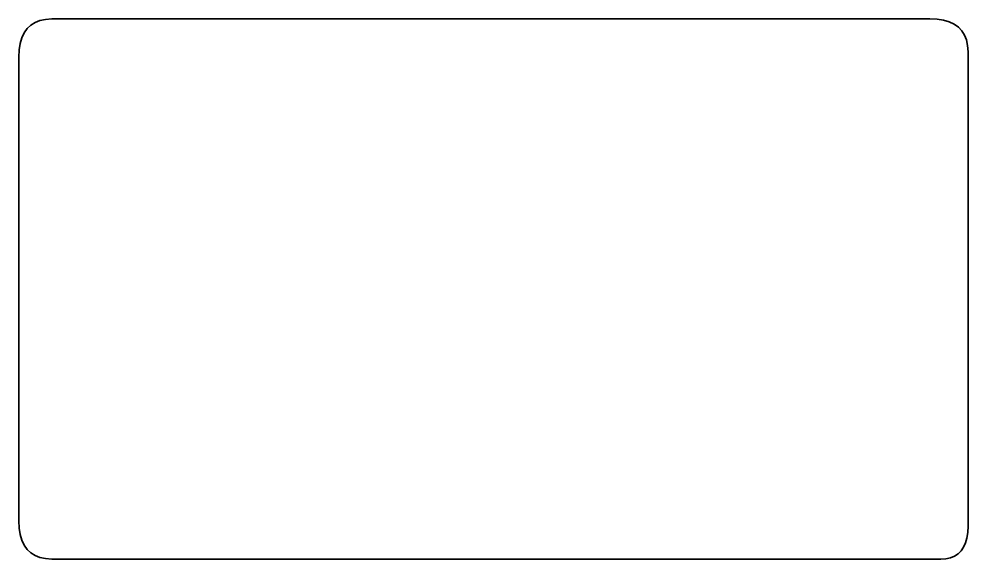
# Model space of a CAD drawing. Extents: x 10 to 410, y -69 to 348.
# Drawn here: x 144.779 to 149.75, y 199.543 to 202.371 of the extents above; entities that cross this region are included whole.
import ezdxf

# ---------------------------------------------------------------- set-up
doc = ezdxf.new("R2010")
doc.units = 0

msp = doc.modelspace()

# ---------------------------------------------------------------- linework, layer by layer
at = {"color": 7, "lineweight": 35, "ltscale": 0.000652}
for p, q in [((144.821426, 202.321426), (144.840286, 202.339432)), ((149.699997, 202.328583), (149.718002, 202.309723)), ((144.840286, 199.57486), (144.821426, 199.592865))]:
    msp.add_line(p, q, dxfattribs=at)
at = {"color": 7, "lineweight": 35, "ltscale": 0.000658}
for p, q in [((144.840286, 202.339432), (144.862579, 202.353424)), ((149.718002, 202.309723), (149.731995, 202.28743)), ((144.862579, 199.560852), (144.840286, 199.57486))]:
    msp.add_line(p, q, dxfattribs=at)
at = {"color": 7, "lineweight": 35, "ltscale": 0.00069}
for p, q in [((144.862579, 202.353424), (144.88829, 202.363434)), ((149.731995, 202.28743), (149.742004, 202.261719)), ((144.88829, 199.550858), (144.862579, 199.560852))]:
    msp.add_line(p, q, dxfattribs=at)
at = {"color": 7, "lineweight": 35, "ltscale": 0.000744}
for p, q in [((144.88829, 202.363434), (144.917435, 202.369431)), ((149.742004, 202.261719), (149.748001, 202.232574)), ((144.917435, 199.544861), (144.88829, 199.550858))]:
    msp.add_line(p, q, dxfattribs=at)
at = {"color": 7, "lineweight": 35, "ltscale": 0.000816}
for p, q in [((144.917435, 202.369431), (144.950012, 202.371429)), ((149.748001, 202.232574), (149.75, 202.199997)), ((144.950012, 199.542847), (144.917435, 199.544861))]:
    msp.add_line(p, q, dxfattribs=at)
at = {"color": 7, "lineweight": 35, "ltscale": 0.115}
msp.add_line((144.950012, 202.371429), (149.550003, 202.371429), dxfattribs=at)
at = {"color": 7, "lineweight": 35, "ltscale": 0.000951}
for p, q in [((149.550003, 202.371429), (149.587997, 202.36972)), ((144.77858, 202.171417), (144.780289, 202.209427)), ((144.780289, 199.704865), (144.77858, 199.742859))]:
    msp.add_line(p, q, dxfattribs=at)
at = {"color": 7, "lineweight": 35, "ltscale": 0.00086}
for p, q in [((149.587997, 202.36972), (149.621994, 202.364563)), ((144.780289, 202.209427), (144.785431, 202.243439)), ((144.785431, 199.670868), (144.780289, 199.704865))]:
    msp.add_line(p, q, dxfattribs=at)
at = {"color": 7, "lineweight": 35, "ltscale": 0.00078}
for p, q in [((149.621994, 202.364563), (149.652008, 202.356003)), ((144.785431, 202.243439), (144.794006, 202.273438)), ((144.794006, 199.640854), (144.785431, 199.670868))]:
    msp.add_line(p, q, dxfattribs=at)
at = {"color": 7, "lineweight": 35, "ltscale": 0.000716}
for p, q in [((149.652008, 202.356003), (149.677994, 202.343994)), ((144.794006, 202.273438), (144.806, 202.299438))]:
    msp.add_line(p, q, dxfattribs=at)
at = {"color": 7, "lineweight": 35, "ltscale": 0.000672}
for p, q in [((149.677994, 202.343994), (149.699997, 202.328583)), ((144.821426, 199.592865), (144.806, 199.614868))]:
    msp.add_line(p, q, dxfattribs=at)
at = {"color": 7, "lineweight": 35, "ltscale": 0.000671}
msp.add_line((144.806, 202.299438), (144.821426, 202.321426), dxfattribs=at)
at = {"color": 7, "lineweight": 35, "ltscale": 0.062143}
msp.add_line((149.75, 202.199997), (149.75, 199.714294), dxfattribs=at)
at = {"color": 7, "lineweight": 35, "ltscale": 0.060714}
msp.add_line((144.77858, 199.742859), (144.77858, 202.171417), dxfattribs=at)
at = {"color": 7, "lineweight": 35, "ltscale": 0.000815}
msp.add_line((149.75, 199.714294), (149.748566, 199.681717), dxfattribs=at)
at = {"color": 7, "lineweight": 35, "ltscale": 0.000667}
msp.add_line((149.744293, 199.652573), (149.737152, 199.626862), dxfattribs=at)
at = {"color": 7, "lineweight": 35, "ltscale": 0.000736}
msp.add_line((149.748566, 199.681717), (149.744293, 199.652573), dxfattribs=at)
at = {"color": 7, "lineweight": 35, "ltscale": 0.000715}
msp.add_line((144.806, 199.614868), (144.794006, 199.640854), dxfattribs=at)
at = {"color": 7, "lineweight": 35, "ltscale": 0.00057}
msp.add_line((149.727142, 199.604568), (149.714279, 199.585724), dxfattribs=at)
at = {"color": 7, "lineweight": 35, "ltscale": 0.000611}
msp.add_line((149.737152, 199.626862), (149.727142, 199.604568), dxfattribs=at)
at = {"color": 7, "lineweight": 35, "ltscale": 0.000577}
msp.add_line((149.680008, 199.558289), (149.658569, 199.549713), dxfattribs=at)
at = {"color": 7, "lineweight": 35, "ltscale": 0.000553}
msp.add_line((149.698578, 199.570282), (149.680008, 199.558289), dxfattribs=at)
at = {"color": 7, "lineweight": 35, "ltscale": 0.000551}
msp.add_line((149.714279, 199.585724), (149.698578, 199.570282), dxfattribs=at)
at = {"color": 7, "lineweight": 35, "ltscale": 0.116428}
msp.add_line((149.607147, 199.542847), (144.950012, 199.542847), dxfattribs=at)
at = {"color": 7, "lineweight": 35, "ltscale": 0.00068}
msp.add_line((149.634293, 199.544571), (149.607147, 199.542847), dxfattribs=at)
at = {"color": 7, "lineweight": 35, "ltscale": 0.00062}
msp.add_line((149.658569, 199.549713), (149.634293, 199.544571), dxfattribs=at)

doc.saveas('drawing.dxf')
